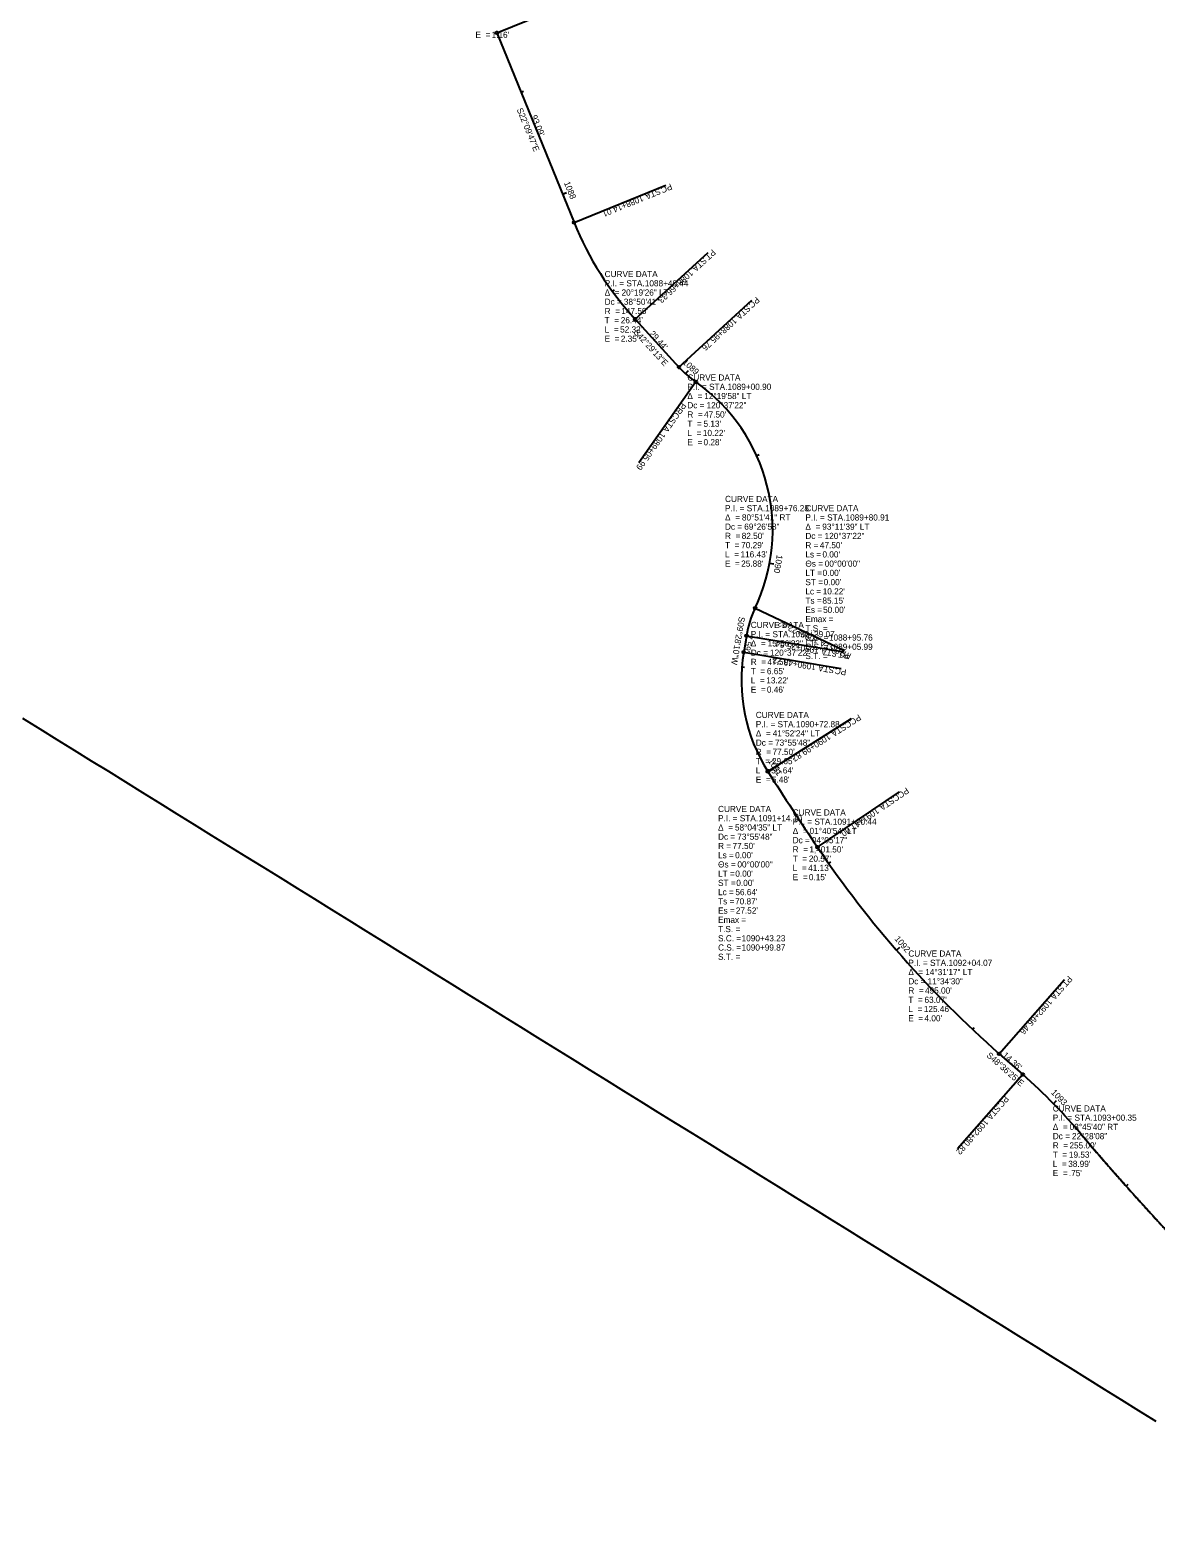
# Model space of a CAD drawing. Extents: x 134455 to 146780, y 332458 to 339737.
# Drawn here: x 141190 to 141702, y 335131 to 335817 of the extents above; entities that cross this region are included whole.
import ezdxf

# ---------------------------------------------------------------- set-up
doc = ezdxf.new("R2010")
doc.units = 0
for name, color, linetype in [('Default', 7, 'Continuous'), ('GE_P_Alignment', 7, 'Continuous'), ('GE_P_Alignment_100_Bearings', 7, 'Continuous'), ('GE_P_Alignment_100_Cardinal_Points', 7, 'Continuous'), ('GE_P_Alignment_100_Curve_Data', 7, 'Continuous'), ('GE_P_Alignment_100_Distances', 7, 'Continuous'), ('GE_P_Alignment_100_Stations', 7, 'Continuous'), ('SC_Scratch1', 7, 'Continuous')]:
    doc.layers.add(name, color=color, linetype=linetype)

msp = doc.modelspace()

# ---------------------------------------------------------------- linework, layer by layer
at = {"layer": 'Default'}
msp.add_open_spline([(141668.48, 335313.8), (141669.52, 335312.58), (141673.12, 335308.35), (141679.76, 335300.69), (141685.06, 335294.66), (141690.76, 335288.24), (141696.41, 335281.97), (141702.12, 335275.7), (141707.86, 335269.48), (141713.64, 335263.28), (141719.46, 335257.13), (141725.31, 335251), (141731.21, 335244.92), (141737.14, 335238.87), (141743.1, 335232.86), (141749.11, 335226.88), (141755.15, 335220.94), (141761.22, 335215.04), (141767.33, 335209.17), (141773.48, 335203.34), (141779.66, 335197.55), (141785.88, 335191.8), (141792.13, 335186.08), (141798.42, 335180.41), (141804.74, 335174.77), (141811.1, 335169.17), (141817.49, 335163.61), (141823.92, 335158.09), (141830.36, 335152.62), (141836.94, 335147.1), (141843.11, 335141.98), (141850.96, 335135.59), (141855.3, 335132.08), (141856.55, 335131.07)], degree=3, dxfattribs=at)
at = {"layer": 'GE_P_Alignment'}
for p, q in [((141402.07, 335815.32), (141437.19, 335729.11)), ((141402.07, 335815.32), (141437.19, 335729.11)), ((141465.02, 335685.12), (141484.9, 335663.42)), ((141465.02, 335685.12), (141484.9, 335663.42)), ((141515.6, 335541.27), (141514.35, 335533.78)), ((141515.6, 335541.27), (141514.35, 335533.78)), ((141630.57, 335351.17), (141641.34, 335341.68)), ((141630.57, 335351.17), (141641.34, 335341.68))]:
    msp.add_line(p, q, dxfattribs=at)
for centre, radius, start, end in [((141573.79, 335784.75), 147.5, 202.16309, 222.48689), ((141573.79, 335784.75), 147.5, 202.16309, 222.48689), ((141519.93, 335695.5), 47.5, 222.48689, 234.81979), ((141519.93, 335695.5), 47.5, 222.48689, 234.81979), ((141445.03, 335589.24), 82.5, 333.95851, 54.81979), ((141445.03, 335589.24), 82.5, 333.95851, 54.81979), ((141562.45, 335533.46), 47.5, 154.58814, 170.5305), ((141562.45, 335533.46), 47.5, 154.58814, 170.5305), ((141590.79, 335521.03), 77.5, 170.5305, 212.40388), ((141590.79, 335521.03), 77.5, 170.5305, 212.40388), ((142708.64, 336230.54), 1401.5, 212.40388, 214.08549), ((142708.64, 336230.54), 1401.5, 212.40388, 214.08549), ((141957.87, 335722.51), 495, 214.08549, 228.60695), ((141957.87, 335722.51), 495, 214.08549, 228.60695), ((141472.73, 335150.38), 255, 39.84575, 48.60695), ((141472.73, 335150.38), 255, 39.84575, 48.60695)]:
    msp.add_arc(centre, radius, start, end, dxfattribs=at)
msp.add_open_spline([(141668.48, 335313.8), (141669.52, 335312.58), (141673.12, 335308.35), (141679.76, 335300.69), (141685.06, 335294.66), (141690.76, 335288.24), (141696.41, 335281.97), (141702.12, 335275.7), (141707.86, 335269.48), (141713.64, 335263.28), (141719.46, 335257.13), (141725.31, 335251), (141731.21, 335244.92), (141737.14, 335238.87), (141743.1, 335232.86), (141749.11, 335226.88), (141755.15, 335220.94), (141761.22, 335215.04), (141767.33, 335209.17), (141773.48, 335203.34), (141779.66, 335197.55), (141785.88, 335191.8), (141792.13, 335186.08), (141798.42, 335180.41), (141804.74, 335174.77), (141811.1, 335169.17), (141817.49, 335163.61), (141823.92, 335158.09), (141830.36, 335152.62), (141836.94, 335147.1), (141843.11, 335141.98), (141850.96, 335135.59), (141855.3, 335132.08), (141856.55, 335131.07)], degree=2, dxfattribs=at)
msp.add_open_spline([(141668.48, 335313.8), (141669.52, 335312.58), (141673.12, 335308.35), (141679.76, 335300.69), (141685.06, 335294.66), (141690.76, 335288.24), (141696.41, 335281.97), (141702.12, 335275.7), (141707.86, 335269.48), (141713.64, 335263.28), (141719.46, 335257.13), (141725.31, 335251), (141731.21, 335244.92), (141737.14, 335238.87), (141743.1, 335232.86), (141749.11, 335226.88), (141755.15, 335220.94), (141761.22, 335215.04), (141767.33, 335209.17), (141773.48, 335203.34), (141779.66, 335197.55), (141785.88, 335191.8), (141792.13, 335186.08), (141798.42, 335180.41), (141804.74, 335174.77), (141811.1, 335169.17), (141817.49, 335163.61), (141823.92, 335158.09), (141830.36, 335152.62), (141836.94, 335147.1), (141843.11, 335141.98), (141850.96, 335135.59), (141855.3, 335132.08), (141856.55, 335131.07)], degree=2, dxfattribs=at)
at = {"layer": 'GE_P_Alignment_100_Cardinal_Points'}
for p, q in [((141402.07, 335815.32), (141443.75, 335832.3)), ((141437.19, 335729.11), (141478.86, 335746.08)), ((141465.02, 335685.12), (141498.2, 335715.52)), ((141484.9, 335663.42), (141518.09, 335693.81)), ((141492.56, 335656.68), (141466.64, 335619.9)), ((141519.55, 335553.84), (141560.19, 335534.53)), ((141515.6, 335541.27), (141559.99, 335533.87)), ((141514.35, 335533.78), (141558.74, 335526.38)), ((141525.36, 335479.5), (141563.35, 335503.62)), ((141547.91, 335445.1), (141585.18, 335470.32)), ((141630.57, 335351.17), (141660.32, 335384.93)), ((141641.34, 335341.68), (141611.58, 335307.92))]:
    msp.add_line(p, q, dxfattribs=at)
for centre in [(141402.07, 335815.32), (141437.19, 335729.11), (141465.02, 335685.12), (141484.9, 335663.42), (141492.56, 335656.68), (141519.55, 335553.84), (141515.6, 335541.27), (141514.35, 335533.78), (141525.36, 335479.5), (141547.91, 335445.1), (141630.57, 335351.17), (141641.34, 335341.68)]:
    msp.add_circle(centre, 0.6, dxfattribs=at)
at = {"layer": 'GE_P_Alignment_100_Stations'}
for p, q in [((141413.04, 335788.38), (141414.15, 335788.83)), ((141431.91, 335742.08), (141433.76, 335742.83)), ((141454.68, 335697.75), (141455.65, 335698.46)), ((141487.9, 335660.42), (141489.25, 335661.9)), ((141520.25, 335623.13), (141521.34, 335623.63)), ((141526.16, 335574.25), (141528.12, 335573.89)), ((141513.53, 335527.07), (141514.73, 335526.97)), ((141525.43, 335479.39), (141527.12, 335480.46)), ((141553.02, 335437.7), (141554, 335438.39)), ((141583.8, 335398.32), (141585.32, 335399.63)), ((141618.4, 335362.26), (141619.22, 335363.13)), ((141655.24, 335328.46), (141656.67, 335329.86)), ((141688.29, 335291.02), (141689.19, 335291.82))]:
    msp.add_line(p, q, dxfattribs=at)
at = {"layer": 'SC_Scratch1'}
msp.add_lwpolyline([(141701.91, 335183.96), (141694.1, 335188.79), (141686.3, 335193.65), (141678.52, 335198.51), (141670.72, 335203.38), (141662.92, 335208.23), (141655.1, 335213.07), (141647.33, 335217.93), (141639.5, 335222.79), (141631.69, 335227.64), (141623.9, 335232.5), (141616.09, 335237.34), (141608.26, 335242.19), (141600.45, 335247.02), (141592.64, 335251.88), (141584.82, 335256.7), (141577, 335261.55), (141569.18, 335266.42), (141561.39, 335271.25), (141553.58, 335276.09), (141545.78, 335280.94), (141537.94, 335285.77), (141530.21, 335290.63), (141522.36, 335295.54), (141514.49, 335300.36), (141506.72, 335305.21), (141498.94, 335310.02), (141491.11, 335314.86), (141483.31, 335319.69), (141475.48, 335324.53), (141467.67, 335329.35), (141459.84, 335334.18), (141452.03, 335339.02), (141444.2, 335343.89), (141436.42, 335348.7), (141428.57, 335353.55), (141420.76, 335358.39), (141412.94, 335363.25), (141405.14, 335368.08), (141397.36, 335372.95), (141389.54, 335377.78), (141381.72, 335382.67), (141373.91, 335387.49), (141366.13, 335392.32), (141358.31, 335397.19), (141350.47, 335402.07), (141342.69, 335406.89), (141334.9, 335411.73), (141327.05, 335416.57), (141319.28, 335421.41), (141311.44, 335426.27), (141303.62, 335431.11), (141295.81, 335435.97), (141287.99, 335440.78), (141280.14, 335445.62), (141272.35, 335450.48), (141264.52, 335455.28), (141256.73, 335460.11), (141248.9, 335464.98), (141241.09, 335469.85), (141233.31, 335474.65), (141225.57, 335479.44), (141217.75, 335484.27), (141209.93, 335489.1), (141202.12, 335493.92), (141194.3, 335498.73), (141186.51, 335503.59)], dxfattribs=at)

# ---------------------------------------------------------------- texts
at = {"layer": 'GE_P_Alignment_100_Bearings'}
for s, rotation, p in [('S22°09\'47"E', 292.16309, (141411.06, 335780.53)), ('S42°29\'13"E', 312.48689, (141464.03, 335679.09)), ('S09°28\'10"W', 260.5305, (141512.2, 335550.05)), ('S48°36\'25"E', 318.60695, (141624.57, 335350.05))]:
    msp.add_text(s, height=2.8, rotation=rotation, dxfattribs=at).set_placement(p)
at = {"layer": 'GE_P_Alignment_100_Cardinal_Points'}
for s, rotation, p in [(' STA. ', 202.16309, (141476.87, 335745.22)), ('PC', 202.16309, (141481.11, 335746.95)), ('1088+14.01', 202.16309, (141468.12, 335741.66)), ('PT', 222.48689, (141500.04, 335717.14)), (' STA. ', 222.48689, (141496.78, 335714.16)), ('1088+66.33', 222.48689, (141489.81, 335707.78)), ('PC', 222.48689, (141520.05, 335695.55)), (' STA. ', 222.48689, (141516.67, 335692.45)), ('1088+95.76', 222.48689, (141509.7, 335686.07)), ('PRC', 234.81979, (141486.12, 335647.46)), (' STA. ', 234.81979, (141482.12, 335641.79)), ('1089+05.99', 234.81979, (141476.68, 335634.07)), ('1090+22.42', 154.58814, (141548.73, 335539.93)), ('1090+35.64', 170.5305, (141548.72, 335535.71)), (' STA. ', 154.58814, (141557.27, 335535.88)), ('1090+43.23', 170.5305, (141547.38, 335528.23)), (' STA. ', 170.5305, (141558.04, 335534.15)), ('PRC', 154.58814, (141563.54, 335532.9)), ('PT', 170.5305, (141562.39, 335533.43)), (' STA. ', 170.5305, (141556.71, 335526.67)), ('PC', 170.5305, (141561.23, 335525.92)), ('PCC', 212.40388, (141566.61, 335505.63)), ('1090+99.87', 212.40388, (141552.81, 335496.88)), (' STA. ', 212.40388, (141560.79, 335501.94)), ('PCC', 214.08549, (141588.32, 335472.39)), ('1091+41.00', 214.08549, (141574.78, 335463.23)), (' STA. ', 214.08549, (141582.61, 335468.53)), ('PT', 228.60695, (141662.03, 335386.8)), (' STA. ', 228.60695, (141659.11, 335383.49)), ('1092+66.46', 228.60695, (141652.86, 335376.4)), ('PC', 228.60695, (141633.13, 335332.3)), (' STA. ', 228.60695, (141630.1, 335328.86)), ('1092+80.82', 228.60695, (141623.85, 335321.77))]:
    msp.add_text(s, height=2.8, rotation=rotation, dxfattribs=at).set_placement(p)
at = {"layer": 'GE_P_Alignment_100_Curve_Data'}
for s, p in [('E  = ', (141392.34, 335813.09)), ("1.16'", (141399.68, 335813.09)), ('CURVE DATA', (141451.1, 335704.31)), ('P.I. = STA. ', (141451.1, 335700.11)), ('1088+40.44', (141469.37, 335700.11)), ('Δ  = ', (141451.1, 335695.91)), ('20°19\'26" LT', (141458.78, 335695.91)), ('Dc = ', (141451.1, 335691.71)), ('R  = ', (141451.1, 335687.51)), ("147.50'", (141458.69, 335687.51)), ('38°50\'41"', (141459.84, 335691.71)), ('T  = ', (141451.1, 335683.31)), ('L  = ', (141451.1, 335679.11)), ("52.32'", (141458.15, 335679.11)), ("26.44'", (141458.44, 335683.31)), ('E  = ', (141451.1, 335674.91)), ("2.35'", (141458.45, 335674.91)), ('CURVE DATA', (141488.73, 335657.25)), ('P.I. = STA. ', (141488.73, 335653.05)), ('1089+00.90', (141507, 335653.05)), ('Δ  = ', (141488.73, 335648.85)), ('Dc = ', (141488.73, 335644.65)), ('12°19\'58" LT', (141496.41, 335648.85)), ('120°37\'22"', (141497.47, 335644.65)), ('R  = ', (141488.73, 335640.45)), ("47.50'", (141496.31, 335640.45)), ('T  = ', (141488.73, 335636.25)), ('L  = ', (141488.73, 335632.05)), ("10.22'", (141495.77, 335632.05)), ("5.13'", (141496.07, 335636.25)), ('E  = ', (141488.73, 335627.85)), ("0.28'", (141496.07, 335627.85)), ('CURVE DATA', (141505.86, 335602.05)), ('P.I. = STA. ', (141505.86, 335597.85)), ('1089+76.28', (141524.13, 335597.85)), ('CURVE DATA', (141542.41, 335597.83)), ('Δ  = ', (141505.86, 335593.65)), ('Dc = ', (141505.86, 335589.45)), ('80°51\'41" RT', (141513.54, 335593.65)), ('69°26\'58"', (141514.6, 335589.45)), ('Δ  = ', (141542.41, 335589.43)), ('P.I. = STA. ', (141542.41, 335593.63)), ('93°11\'39" LT', (141550.09, 335589.43)), ('1089+80.91', (141560.68, 335593.63)), ('R  = ', (141505.86, 335585.25)), ("82.50'", (141513.44, 335585.25)), ('Dc = ', (141542.41, 335585.23)), ('120°37\'22"', (141551.15, 335585.23)), ('T  = ', (141505.86, 335581.05)), ('L  = ', (141505.86, 335576.85)), ("116.43'", (141512.9, 335576.85)), ("70.29'", (141513.2, 335581.05)), ('R = ', (141542.41, 335581.03)), ('Ls = ', (141542.41, 335576.83)), ("47.50'", (141549, 335581.03)), ("0.00'", (141550.17, 335576.83)), ('E  = ', (141505.86, 335572.65)), ("25.88'", (141513.2, 335572.65)), ('Θs = ', (141542.41, 335572.63)), ('00°00\'00"', (141551.22, 335572.63)), ('ST = ', (141542.41, 335564.23)), ('LT = ', (141542.41, 335568.43)), ("0.00'", (141550.27, 335568.43)), ("0.00'", (141550.72, 335564.23)), ('Ts = ', (141542.41, 335555.83)), ('Lc = ', (141542.41, 335560.03)), ("85.15'", (141550.15, 335555.83)), ("10.22'", (141550.29, 335560.03)), ('Es = ', (141542.41, 335551.63)), ("50.00'", (141550.47, 335551.63)), ('CURVE DATA', (141517.57, 335544.76)), ('T.S. = ', (141542.41, 335543.23)), ('Emax = ', (141542.41, 335547.43)), ('Δ  = ', (141517.57, 335536.36)), ('P.I. = STA. ', (141517.57, 335540.56)), ('15°56\'33" LT', (141525.25, 335536.36)), ('1090+29.07', (141535.84, 335540.56)), ('S.C. = ', (141542.41, 335539.03)), ('C.S. = ', (141542.41, 335534.83)), ('1088+95.76', (141553.13, 335539.03)), ('1089+05.99', (141553.13, 335534.83)), ('Dc = ', (141517.57, 335532.16)), ('R  = ', (141517.57, 335527.96)), ("47.50'", (141525.16, 335527.96)), ('120°37\'22"', (141526.31, 335532.16)), ('S.T. = ', (141542.41, 335530.63)), ('T  = ', (141517.57, 335523.76)), ("6.65'", (141524.91, 335523.76)), ('L  = ', (141517.57, 335519.56)), ('E  = ', (141517.57, 335515.36)), ("13.22'", (141524.61, 335519.56)), ("0.46'", (141524.91, 335515.36)), ('CURVE DATA', (141519.86, 335503.84)), ('Δ  = ', (141519.86, 335495.44)), ('P.I. = STA. ', (141519.86, 335499.64)), ('41°52\'24" LT', (141527.53, 335495.44)), ('1090+72.88', (141538.12, 335499.64)), ('Dc = ', (141519.86, 335491.24)), ('R  = ', (141519.86, 335487.04)), ("77.50'", (141527.44, 335487.04)), ('73°55\'48"', (141528.59, 335491.24)), ('T  = ', (141519.86, 335482.84)), ("29.65'", (141527.19, 335482.84)), ('L  = ', (141519.86, 335478.64)), ('E  = ', (141519.86, 335474.44)), ("56.64'", (141526.9, 335478.64)), ("5.48'", (141527.2, 335474.44)), ('CURVE DATA', (141502.69, 335461.08)), ('CURVE DATA', (141536.64, 335459.5)), ('Δ  = ', (141502.69, 335452.68)), ('P.I. = STA. ', (141502.69, 335456.88)), ('58°04\'35" LT', (141510.37, 335452.68)), ('1091+14.10', (141520.96, 335456.88)), ('P.I. = STA. ', (141536.64, 335455.3)), ('1091+20.44', (141554.9, 335455.3)), ('Dc = ', (141502.69, 335448.48)), ('73°55\'48"', (141511.43, 335448.48)), ('Δ  = ', (141536.64, 335451.1)), ('Dc = ', (141536.64, 335446.9)), ('01°40\'54" LT', (141544.31, 335451.1)), ('04°05\'17"', (141545.38, 335446.9)), ('R = ', (141502.69, 335444.28)), ('Ls = ', (141502.69, 335440.08)), ("77.50'", (141509.28, 335444.28)), ("0.00'", (141510.45, 335440.08)), ('R  = ', (141536.64, 335442.7)), ("1,401.50'", (141544.22, 335442.7)), ('Θs = ', (141502.69, 335435.88)), ("0.00'", (141510.54, 335431.68)), ('00°00\'00"', (141511.49, 335435.88)), ('T  = ', (141536.64, 335438.5)), ('L  = ', (141536.64, 335434.3)), ("41.13'", (141543.68, 335434.3)), ("20.57'", (141543.97, 335438.5)), ('ST = ', (141502.69, 335427.48)), ('LT = ', (141502.69, 335431.68)), ("0.00'", (141511, 335427.48)), ('E  = ', (141536.64, 335430.1)), ("0.15'", (141543.98, 335430.1)), ('Ts = ', (141502.69, 335419.08)), ('Lc = ', (141502.69, 335423.28)), ("70.87'", (141510.43, 335419.08)), ("56.64'", (141510.57, 335423.28)), ('Es = ', (141502.69, 335414.88)), ("27.52'", (141510.75, 335414.88)), ('T.S. = ', (141502.69, 335406.48)), ('Emax = ', (141502.69, 335410.68)), ('S.C. = ', (141502.69, 335402.28)), ('C.S. = ', (141502.69, 335398.08)), ('1090+43.23', (141513.41, 335402.28)), ('1090+99.87', (141513.41, 335398.08)), ('S.T. = ', (141502.69, 335393.88)), ('CURVE DATA', (141589.24, 335395.33)), ('P.I. = STA. ', (141589.24, 335391.13)), ('1092+04.07', (141607.51, 335391.13)), ('Δ  = ', (141589.24, 335386.93)), ('14°31\'17" LT', (141596.92, 335386.93)), ('Dc = ', (141589.24, 335382.73)), ('R  = ', (141589.24, 335378.53)), ("495.00'", (141596.82, 335378.53)), ('11°34\'30"', (141597.98, 335382.73)), ('T  = ', (141589.24, 335374.33)), ('L  = ', (141589.24, 335370.13)), ("125.46'", (141596.28, 335370.13)), ("63.07'", (141596.58, 335374.33)), ('E  = ', (141589.24, 335365.93)), ("4.00'", (141596.58, 335365.93)), ('CURVE DATA', (141654.92, 335324.92)), ('Δ  = ', (141654.92, 335316.52)), ('P.I. = STA. ', (141654.92, 335320.72)), ('08°45\'40" RT', (141662.6, 335316.52)), ('1093+00.35', (141673.19, 335320.72)), ('Dc = ', (141654.92, 335312.32)), ('22°28\'08"', (141663.66, 335312.32)), ('T  = ', (141654.92, 335303.92)), ('R  = ', (141654.92, 335308.12)), ("19.53'", (141662.26, 335303.92)), ("255.00'", (141662.5, 335308.12)), ('L  = ', (141654.92, 335299.72)), ('E  = ', (141654.92, 335295.52)), ("38.99'", (141661.96, 335299.72)), (".75'", (141662.26, 335295.52))]:
    msp.add_text(s, height=2.8, dxfattribs=at).set_placement(p)
at = {"layer": 'GE_P_Alignment_100_Distances'}
for s, rotation, p in [("93.09'", 292.16309, (141417.57, 335777.38)), ("29.44'", 312.48689, (141471.24, 335678.4)), ("7.59'", 260.5305, (141515.75, 335541.91)), ("14.36'", 318.60695, (141631.81, 335350.13))]:
    msp.add_text(s, height=2.8, rotation=rotation, dxfattribs=at).set_placement(p)
at = {"layer": 'GE_P_Alignment_100_Stations'}
for s, rotation, p in [('1088', 292.16309, (141432.54, 335747.14)), ('1089', 317.59741, (141486.31, 335665.26)), ('1090', 259.52871, (141529.43, 335578.19)), ('1091', 302.4092, (141525.25, 335484.33)), ('1092', 310.91428, (141582.81, 335403.28)), ('1093', 314.29658, (141653.96, 335333.35))]:
    msp.add_text(s, height=2.8, rotation=rotation, dxfattribs=at).set_placement(p)

doc.saveas('drawing.dxf')
